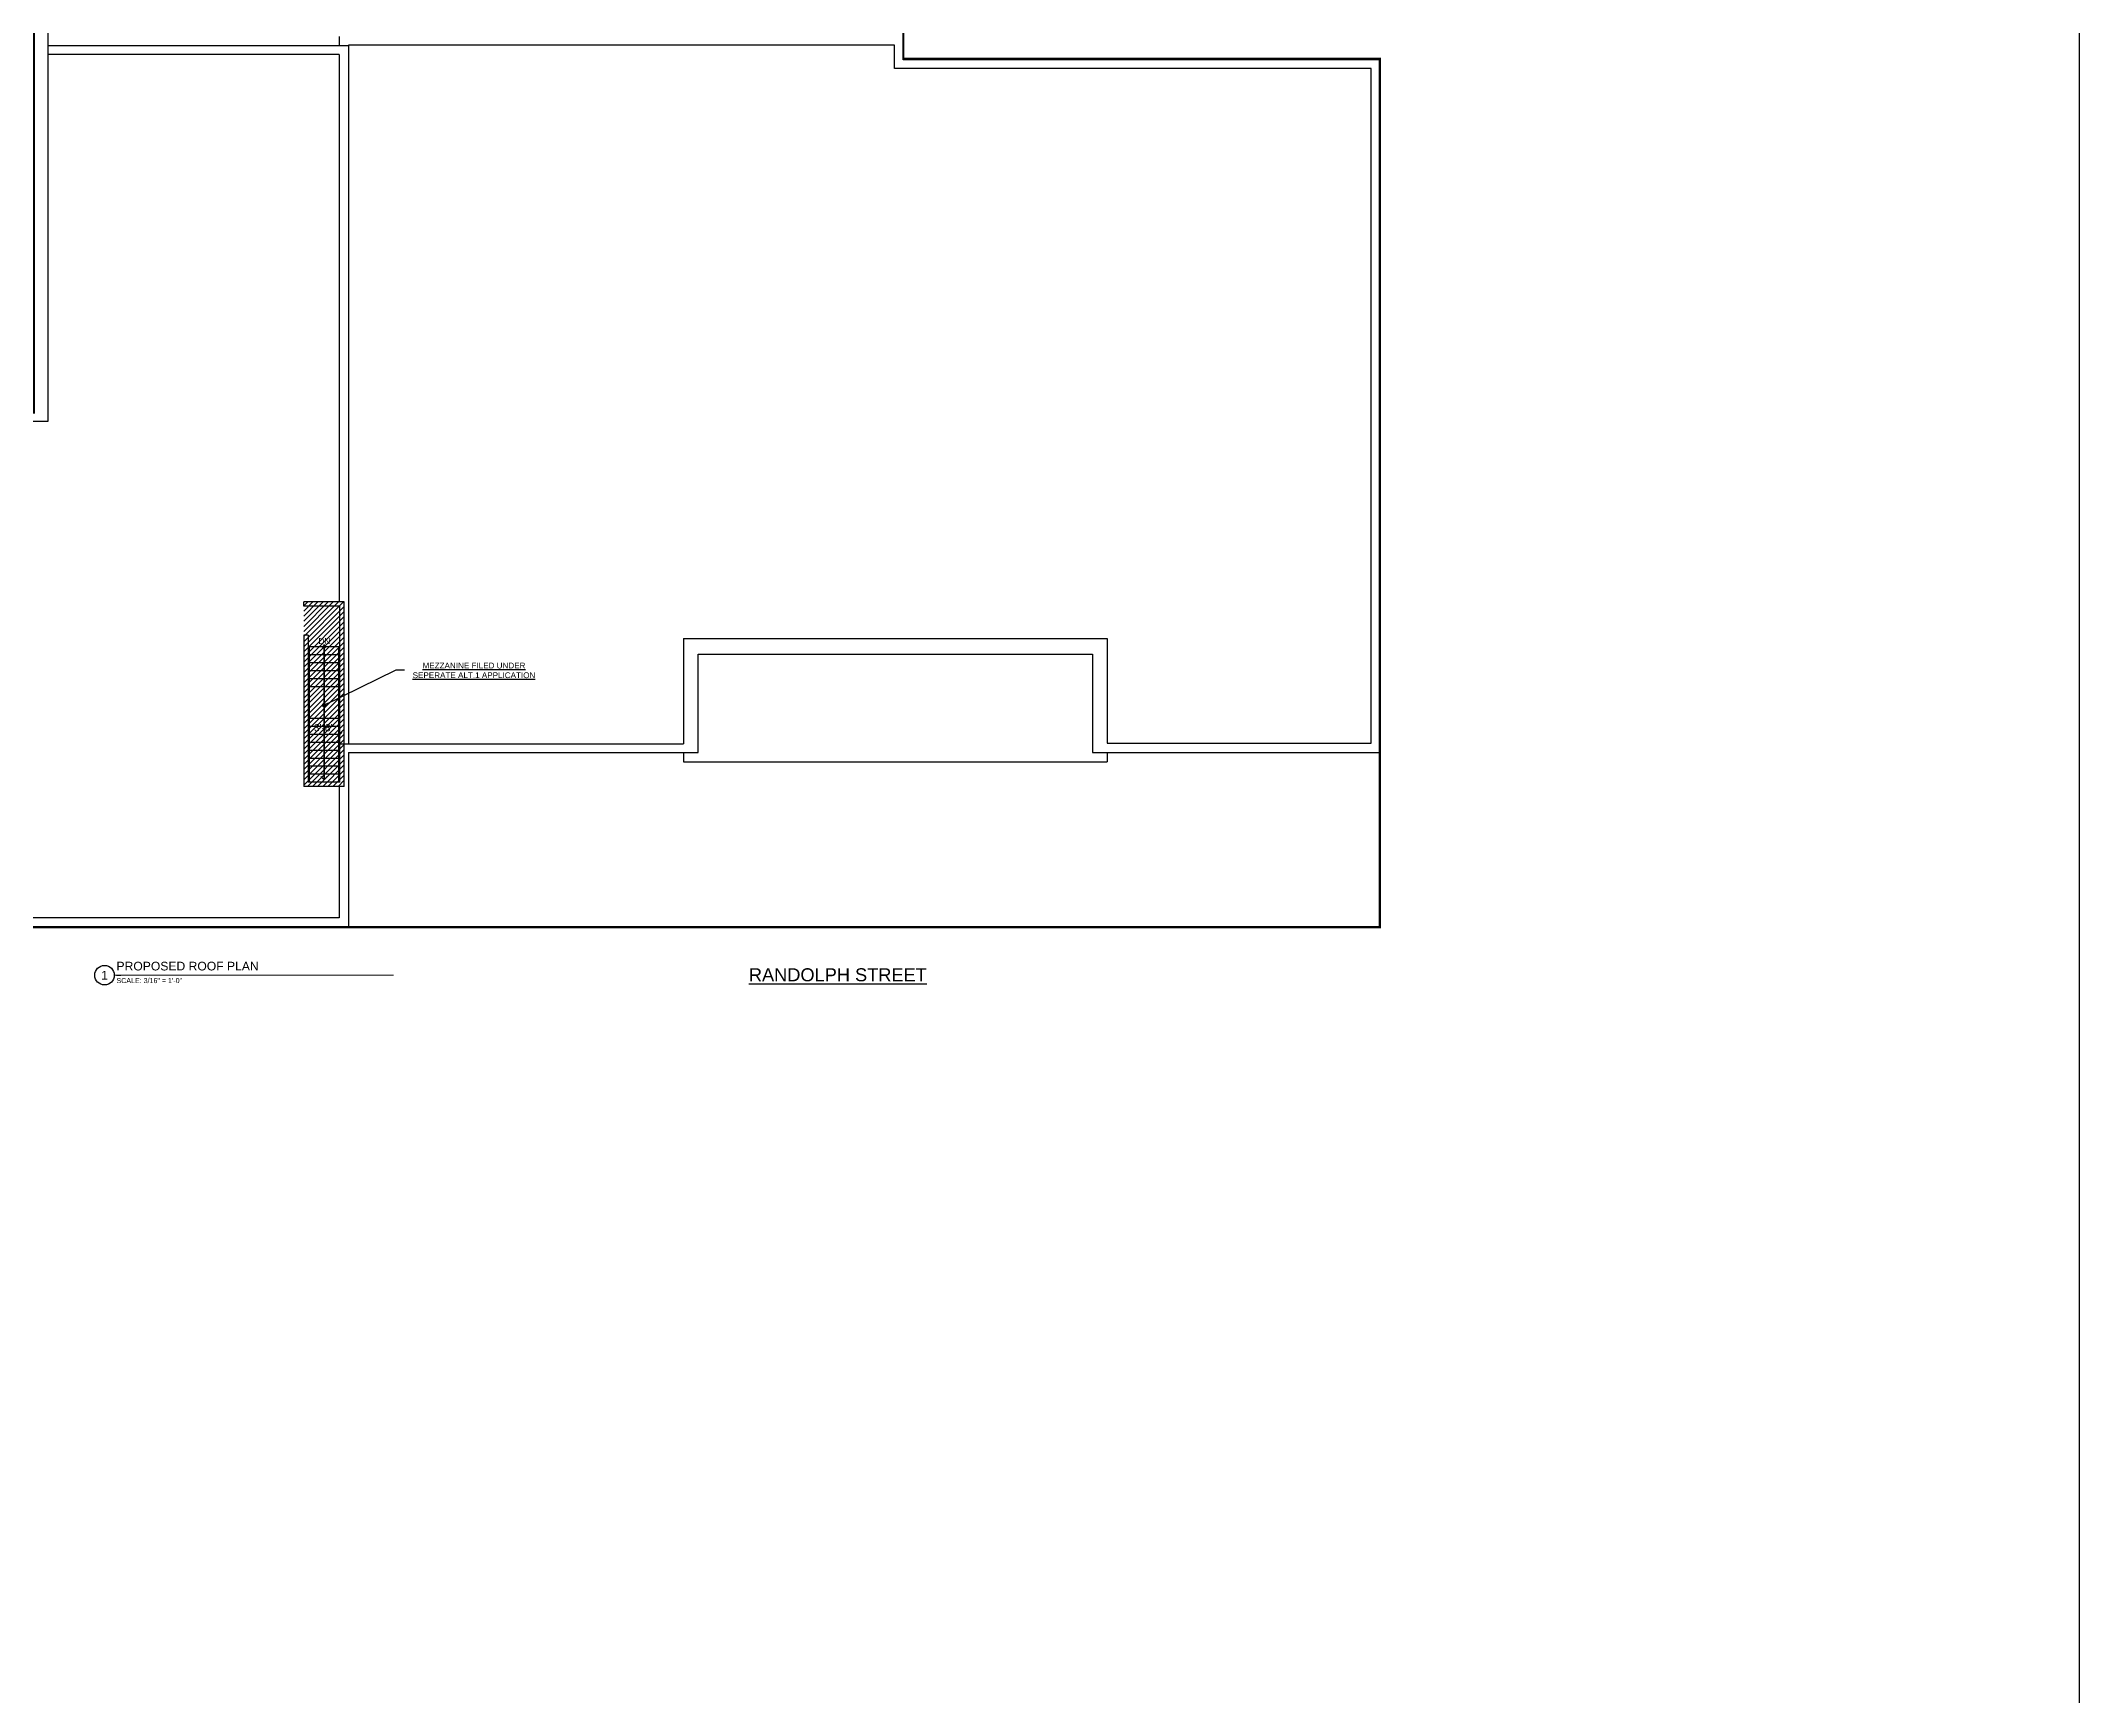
# Model space of a CAD drawing. Header units: inches. Extents: x -5252 to 14398, y -1665 to 9844.
# Drawn here: x 11581 to 14398, y 3772 to 6059 of the extents above; entities that cross this region are included whole.
import ezdxf
from ezdxf.enums import TextEntityAlignment as Align

# ---------------------------------------------------------------- set-up
doc = ezdxf.new("R2010")
doc.units = ezdxf.units.IN
doc.header["$LTSCALE"] = 48
doc.header["$MEASUREMENT"] = 0
doc.linetypes.add('PHANTOM', pattern=[2.5, 1.25, -0.25, 0.25, -0.25, 0.25, -0.25])
for name, color, linetype in [('Dimensions', 5, 'Continuous'), ('Hatch', 9, 'Continuous'), ('PROPERTY LINE', 2, 'PHANTOM'), ('SPACE-AREA', 3, 'Continuous'), ('Stair-Exist', 8, 'Continuous'), ('STAIRS', 5, 'Continuous'), ('TB1', 31, 'Continuous'), ('TEXT', 1, 'Continuous'), ('Wall-Exist', 6, 'Continuous'), ('Wall-New', 2, 'Continuous')]:
    doc.layers.add(name, color=color, linetype=linetype)
doc.styles.add('ARIAL', font='arial.ttf')
doc.styles.add('DIMTEXT', font='arial.ttf')
doc.styles.add('ROMANS', font='romans.shx')
doc.styles.get("Standard").update_dxf_attribs({"font": 'arial.ttf'})
doc.styles.add('STYLUSBT', font='stylu.ttf')
doc.styles.add('SWA-STND', font='arial.ttf')
doc.dimstyles.new('PA-DIM', dxfattribs={"dimtxt": 5, "dimasz": 5, "dimexe": 3, "dimexo": 0, "dimgap": 1, "dimtad": 1, "dimdec": 0, "dimzin": 3, "dimdsep": 46, "dimlunit": 4, "dimtxsty": 'STYLUSBT', "dimblk": 'ARCHTICK', "dimcen": 0.09, "dimclrd": 256, "dimclre": 256, "dimclrt": 1, "dimadec": 0, "dimazin": 0, "dimtfac": 1, "dimtdec": 0, "dimtix": 1, "dimtmove": 1, "dimatfit": 3, "dimldrblk": 'OPEN90', "dimfxl": 1, "dimfrac": 1, "dimtolj": 1, "dimtzin": 0, "dimarcsym": 0})
doc.dimstyles.new('SWA-48', dxfattribs={"dimscale": 0, "dimtxt": 10, "dimasz": 6, "dimexe": 6, "dimexo": 6, "dimgap": 4, "dimtad": 1, "dimdec": 0, "dimzin": 3, "dimdsep": 46, "dimlunit": 4, "dimtxsty": 'SWA-STND', "dimblk": 'ARCHTICK', "dimcen": 6, "dimclrd": 5, "dimclre": 5, "dimclrt": 1, "dimadec": 0, "dimazin": 0, "dimtfac": 1, "dimtdec": 0, "dimtix": 1, "dimtofl": 0, "dimtmove": 2, "dimatfit": 3, "dimfxl": 1, "dimtolj": 1, "dimtzin": 0, "dimlwd": -1, "dimlwe": -1, "dimarcsym": 0})

# ---------------------------------------------------------------- blocks, each defined once
blk = doc.blocks.new('Anno_Title_T1')
at = {"color": 0, "linetype": 'ByBlock', "lineweight": -2}
blk.add_lwpolyline([(2.75, 0), (3.75, 0)], dxfattribs=at)
at = {"color": 0, "linetype": 'ByBlock', "lineweight": -2, "style": 'ROMANS'}
blk.add_attdef('TITLE', (2.75, 0.5), '', height=1.25, dxfattribs=at)
blk.add_attdef('SCALE', text='', height=0.75, dxfattribs=at).set_placement((2.75, -0.5), align=Align.TOP_LEFT)
blk = doc.blocks.new('Anno_Title_A1')
at = {"color": 0, "linetype": 'ByBlock', "lineweight": -2}
blk.add_circle((0, 0), 2.25, dxfattribs=at)
blk.add_circle((0, 0), 2.25, dxfattribs=at)
at = {"color": 0, "linetype": 'ByBlock', "lineweight": -2, "style": 'ROMANS'}
blk.add_attdef('NUMBER', text='', height=1.25, dxfattribs=at).set_placement((0, 0), align=Align.MIDDLE)
blk = doc.blocks.new('_ArchTick')
at = {"color": 0, "linetype": 'ByBlock', "const_width": 0.219}
blk.add_lwpolyline([(-0.5, -0.5), (0.5, 0.5)], dxfattribs=at)
blk = doc.blocks.new('*D5171')
at = {"layer": 'Defpoints', "color": 0, "transparency": 16777216}
for p in [(11950.1, 5099.9), (11950.1, 5099.9), (11994.1, 5099.9)]:
    blk.add_point(p, dxfattribs=at)
at = {"layer": 'Dimensions', "color": 5, "transparency": 16777216}
blk.add_line((11994.1, 5099.9), (11950.1, 5099.9), dxfattribs=at)
at = {"layer": 'Dimensions', "color": 5, "transparency": 16777216, "xscale": 6, "yscale": 6, "zscale": 6, "rotation": 180}
blk.add_blockref('_ArchTick', (11950.1, 5099.9), dxfattribs=at)
at = {"layer": 'Dimensions', "color": 5, "transparency": 16777216, "xscale": 6, "yscale": 6, "zscale": 6}
blk.add_blockref('_ArchTick', (11994.1, 5099.9), dxfattribs=at)
at = {"layer": 'Dimensions', "color": 1, "transparency": 16777216, "insert": (11972.1, 5109.1), "char_height": 10, "attachment_point": 5, "style": 'SWA-STND'}
blk.add_mtext('\\A1;3\'-8"', dxfattribs=at)

msp = doc.modelspace()

# ---------------------------------------------------------------- hatches: boundary and pattern name
at = {"layer": 'Hatch'}
h = msp.add_hatch(dxfattribs=at)
h.set_pattern_fill('ANSI31', color=8, scale=40)
h.set_pattern_definition([(45, (-1335.131, -209.38), (-3.5355339, 3.5355339), [])])
h.paths.add_polyline_path([(12000.1, 5283), (11944.1, 5283), (11944.1, 5027.9), (12000.1, 5027.9)])

# ---------------------------------------------------------------- linework, layer by layer
at = {"layer": 'Defpoints'}
for points in [[(5947.5, 3887.3), (5947.5, 9844.4), (14397.5, 9844.4), (14397.5, 3887.3)], [(14397.5, 3887.3), (14397.5, -1664.8), (-5252.2, -1664.8), (-5252.2, 3887.3), (5947.5, 3887.3)]]:
    msp.add_lwpolyline(points, dxfattribs=at)
at = {"layer": 'PROPERTY LINE', "color": 7, "ltscale": 2, "const_width": 3}
msp.add_lwpolyline([(12772.5, 7720.8), (11571.1, 7863), (11571.1, 5544.6), (10743.1, 5544.6), (10743.1, 5373.6), (11271.1, 5373.6), (11271.1, 4833.6), (13431.1, 4833.6), (13431.1, 6033.6), (12772.5, 6033.6)], close=True, dxfattribs=at)
at = {"layer": 'Stair-Exist'}
msp.add_lwpolyline([(11972.1, 5224.1), (11972.1, 5220.9), (11972.1, 5037.3), (11967.6, 5041.8), (11972.1, 5037.3), (11976.6, 5041.8), (11972.1, 5037.3), (11972.1, 5219.4, -0.414214), (11970.5, 5220.9, -0.414214), (11972.1, 5222.5, -0.414214), (11973.7, 5220.9, -0.414214), (11972.1, 5219.4), (11972.1, 5222.5), (11972.1, 5224.1)], format="xyb", close=True, dxfattribs=at)
at = {"layer": 'STAIRS'}
for p, q in [((11994.1, 5220.9), (11950.1, 5220.9)), ((11994.1, 5209.9), (11950.1, 5209.9)), ((11994.1, 5198.9), (11950.1, 5198.9)), ((11994.1, 5187.9), (11950.1, 5187.9)), ((11994.1, 5176.9), (11950.1, 5176.9)), ((11994.1, 5165.9), (11950.1, 5165.9)), ((11994.1, 5121.9), (11950.1, 5121.9)), ((11994.1, 5110.9), (11950.1, 5110.9)), ((11994.1, 5099.9), (11950.1, 5099.9)), ((11994.1, 5088.9), (11950.1, 5088.9)), ((11994.1, 5077.9), (11950.1, 5077.9)), ((11994.1, 5066.9), (11950.1, 5066.9)), ((11994.1, 5055.9), (11950.1, 5055.9)), ((11994.1, 5044.9), (11950.1, 5044.9))]:
    msp.add_line(p, q, dxfattribs=at)
at = {"layer": 'STAIRS', "color": 9, "const_width": 1.5}
for points in [[(11952.1, 5220.9), (11952.1, 5033.9)], [(11992.1, 5033.9), (11992.1, 5220.9)]]:
    msp.add_lwpolyline(points, dxfattribs=at)
at = {"layer": 'TB1'}
msp.add_lwpolyline([(11682.3, 4767.2, 1.2, 1.2, 0), (12068.3, 4767.2, 1.2, 1.2, 0)], format="xyseb", dxfattribs=at)
at = {"layer": 'Wall-Exist'}
for p, q in [((11590.2, 7569), (11590.2, 5532.6)), ((12772.5, 6032.1), (12772.5, 6064.6)), ((12760.5, 6020.1), (12760.5, 6052.6)), ((13431.1, 6032.1), (12772.5, 6032.1)), ((13431.1, 5075.1), (13431.1, 6032.1)), ((13419.1, 6020.1), (12760.5, 6020.1)), ((13419.1, 5088.1), (13419.1, 6020.1)), ((11590.2, 5532.6), (10755.1, 5532.6)), ((12468.6, 5232.6), (13054.4, 5232.6)), ((12468.6, 5232.6), (12468.6, 5087.1)), ((13054.4, 5232.6), (13054.4, 5088.1)), ((12489.1, 5210.8), (13033.9, 5210.8)), ((12489.1, 5075.1), (12489.1, 5210.8)), ((13033.9, 5210.8), (13033.9, 5075.1)), ((11993.1, 5087.1), (12468.6, 5087.1)), ((11993.1, 5087.1), (11993.1, 5033.9)), ((12006.1, 5075.1), (12489.1, 5075.1)), ((12006.1, 5075.1), (12006.1, 4833.6)), ((13033.9, 5075.1), (13431.1, 5075.1)), ((13054.4, 5088.1), (13419.1, 5088.1)), ((11993.1, 5027.9), (11993.1, 4846.6)), ((11993.1, 4846.6), (11283.1, 4846.6)), ((12006.1, 4833.6), (11271.1, 4833.6))]:
    msp.add_line(p, q, dxfattribs=at)
at = {"layer": 'Wall-Exist', "color": 1}
for p, q in [((11993.1, 6064.6), (11993.1, 6051.7)), ((12006.1, 6051.7), (11590.2, 6051.7)), ((11993.1, 6039.7), (11590.2, 6039.7)), ((11993.1, 6039.7), (11993.1, 5283)), ((12006.1, 6052.6), (12006.1, 5087.1)), ((12760.5, 6052.6), (12006.1, 6052.6)), ((12468.6, 5075.1), (12468.6, 5062.2)), ((13054.4, 5075.1), (13054.4, 5062.2)), ((12468.6, 5062.2), (13054.4, 5062.2))]:
    msp.add_line(p, q, dxfattribs=at)
at = {"layer": 'Wall-New'}
for p, q in [((12000.1, 5283), (11944.1, 5283)), ((11944.1, 5277), (11944.1, 5283)), ((11994.1, 5277), (11944.1, 5277)), ((11994.1, 5033.9), (11994.1, 5277)), ((12000.1, 5027.9), (12000.1, 5283)), ((11950.1, 5237), (11944.1, 5237)), ((11944.1, 5237), (11944.1, 5027.9)), ((11950.1, 5237), (11950.1, 5033.9)), ((12000.1, 5027.9), (11944.1, 5027.9)), ((11994.1, 5033.9), (11950.1, 5033.9))]:
    msp.add_line(p, q, dxfattribs=at)

# ---------------------------------------------------------------- block references
at = {"layer": 'TB1'}
ref = msp.add_blockref('Anno_Title_A1', (11668.8, 4767.2), dxfattribs=dict(at, xscale=5.998500000000001, yscale=5.998500000000001, zscale=5.998500000000001))
ref.add_attrib('NUMBER', '1', dxfattribs={"layer": '0', "color": 0, "linetype": 'ByBlock', "lineweight": -2, "height": 12, "style": 'ARIAL'}).set_placement((11668.8, 4767.2), align=Align.MIDDLE)
ref = msp.add_blockref('Anno_Title_T1', (11668.8, 4767.2), dxfattribs=dict(at, xscale=5.998500000000001, yscale=5.998500000000001, zscale=5.998500000000001))
ref.add_attrib('SCALE', 'SCALE: 3/16" = 1\'-0"', dxfattribs={"layer": '0', "color": 0, "linetype": 'ByBlock', "lineweight": -2, "height": 7, "style": 'ARIAL'}).set_placement((11685.3, 4754.2), align=Align.BOTTOM_LEFT)
ref.add_attrib('TITLE', 'PROPOSED ROOF PLAN', dxfattribs={"layer": '0', "color": 0, "linetype": 'ByBlock', "lineweight": -2, "height": 11.997, "style": 'ARIAL'}).set_placement((11685.3, 4770.2), align=Align.BOTTOM_LEFT)

# ---------------------------------------------------------------- texts
at = {"layer": 'SPACE-AREA', "insert": (12682.1, 4776.8), "char_height": 18, "width": 476.617, "attachment_point": 2}
msp.add_mtext('{\\LRANDOLPH STREET}', dxfattribs=at)
at = {"layer": 'Stair-Exist', "insert": (11972.5, 5233), "char_height": 8, "width": 22.608, "attachment_point": 2}
msp.add_mtext('DN', dxfattribs=at)
at = {"layer": 'TEXT', "insert": (12179.3, 5188.4), "char_height": 8, "attachment_point": 5, "rotation": 0.0001, "style": 'DIMTEXT'}
msp.add_mtext_dynamic_manual_height_columns('{\\LMEZZANINE FILED UNDER SEPERATE ALT.1 APPLICATION}', width=180.955, gutter_width=1, heights=[0], dxfattribs=at)

# ---------------------------------------------------------------- dimensions: what is measured, and where the dimension line sits
at = {"layer": 'Dimensions'}
dim = msp.add_linear_dim(base=(11950.1, 5099.9), p1=(11994.1, 5099.9), p2=(11950.1, 5099.9), dimstyle='SWA-48', override={"dimscale": 1}, dxfattribs=at)
dim.commit()
dim.dimension.update_dxf_attribs({"geometry": '*D5171', "text_midpoint": (11972.1, 5109.1)})

# ---------------------------------------------------------------- leaders
at = {"layer": 'TEXT'}
msp.add_leader([(11972.1, 5140.5), (12071.8, 5189), (12083.3, 5189)], dimstyle='PA-DIM', override={"dimasz": 6, "dimldrblk": 'Dot'}, dxfattribs=at)

doc.saveas('drawing.dxf')
